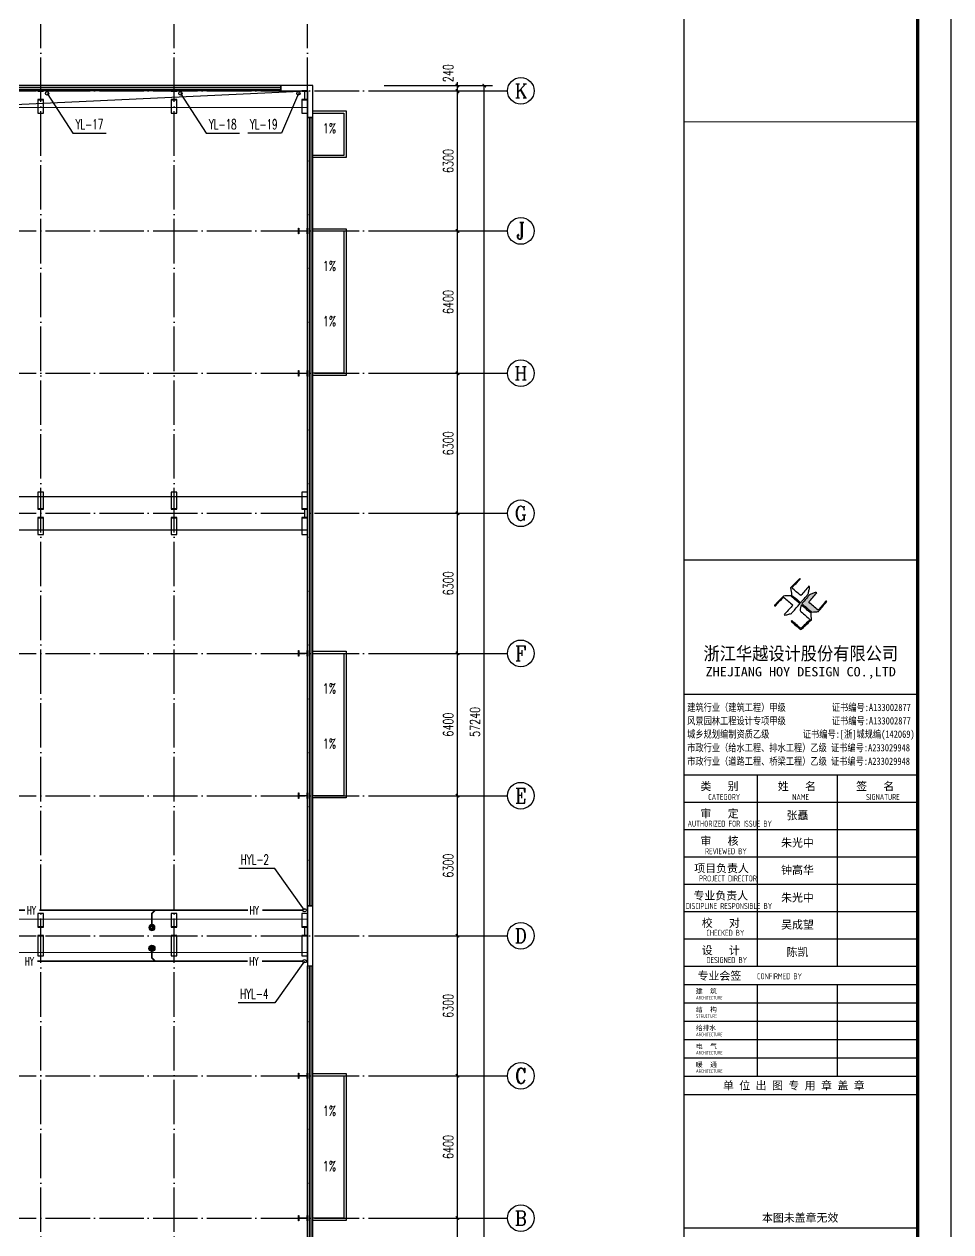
# Model space of a CAD drawing. Extents: x 1635833 to 4277885, y 16914845 to 35313750.
# Drawn here: x 2229177 to 2270874, y 17661837 to 17716153 of the extents above; entities that cross this region are included whole.
import ezdxf
from ezdxf.enums import TextEntityAlignment as Align

# ---------------------------------------------------------------- set-up
doc = ezdxf.new("R2010")
doc.units = 0
doc.header["$LTSCALE"] = 1000
doc.header["$MEASUREMENT"] = 0
doc.linetypes.add('DASH', pattern=[0.35, 0.25, -0.1])
doc.linetypes.add('DOTE', pattern=[2.42, 2, -0.2, 0.02, -0.2])
doc.layers.get('Defpoints').update_dxf_attribs({"color": 250})
for name, color, linetype in [('0 -  屋顶线', 150, 'Continuous'), ('AXIS_TEXT', 7, 'Continuous'), ('AXIS_外部', 171, 'Continuous'), ('COLUMN', 2, 'Continuous'), ('DIM_SYMB', 165, 'Continuous'), ('DIM_雨水', 3, 'Continuous'), ('DOTE', 8, 'DOTE'), ('PIPE-雨水', 4, 'Continuous'), ('PUB_TEXT', 7, 'Continuous'), ('PUB_TITLE', 4, 'Continuous'), ('PUB_WALL', 9, 'Continuous'), ('R-tec-ysd', 1, 'Continuous'), ('TEXT_雨水', 7, 'Continuous'), ('TK', 4, 'Continuous'), ('TWT_TEXT', 7, 'Continuous'), ('VPIPE-雨水', 4, 'Continuous'), ('WALL-PARAPET', 6, 'Continuous'), ('WINDOW', 140, 'Continuous')]:
    doc.layers.add(name, color=color, linetype=linetype)
doc.styles.add('-宋体', font='', dxfattribs={"width": 0.8})
doc.styles.add('_TCH_AXIS', font='COMPLEX', dxfattribs={"bigfont": 'GBCBIG'})
doc.styles.add('_TCH_DIM', font='SIMPLEX', dxfattribs={"bigfont": 'GBCBIG'})
doc.styles.add('_TCH_DIM_T3', font='SIMPLEX', dxfattribs={"width": 0.705882, "bigfont": 'GBCBIG'})
doc.styles.add('_TWT_PIPETEXT', font='COMPLEX', dxfattribs={"width": 0.8, "height": 2.5, "bigfont": 'HZTXT'})
doc.styles.add('_TWT_SERIAL', font='COMPLEX', dxfattribs={"width": 0.8, "height": 3, "bigfont": 'HZTXT'})
doc.styles.add('COMPLEX', font='COMPLEX')
doc.styles.add('HT', font='simhei.ttf', dxfattribs={"width": 0.7})
doc.styles.add('TSSD_REIN', font='tssdeng.shx', dxfattribs={"width": 0.7, "bigfont": 'tssdchn.shx'})
doc.styles.add('图签宋体', font='', dxfattribs={"height": 300})
doc.styles.add('图签黑体', font='simhei.ttf', dxfattribs={"height": 550})
doc.styles.get('-宋体').set_extended_font_data('SimSun')
doc.styles.get('图签宋体').set_extended_font_data('NSimSun')
doc.dimstyles.new('_TCH_ARCH&&150', dxfattribs={"dimtxt": 446.25, "dimasz": 150, "dimexe": 375, "dimexo": 450, "dimgap": 189.375, "dimtad": 1, "dimdec": 0, "dimzin": 0, "dimdsep": 46, "dimtxsty": '_TCH_DIM_T3', "dimblk": 'ARCHTICK', "dimcen": 0.09, "dimclrt": 7, "dimazin": 2, "dimtfac": 1, "dimtdec": 0, "dimtix": 1, "dimtmove": 2, "dimatfit": 3, "dimfxl": 0, "dimtolj": 1, "dimtzin": 0, "dimarcsym": 0})

# ---------------------------------------------------------------- blocks, each defined once
blk = doc.blocks.new('A$C3ACC4A1C')
at = {"layer": 'COLUMN'}
h = blk.add_hatch(color=256, dxfattribs=at)
h.paths.add_polyline_path([(125, 400), (0, 400), (0, 388), (120, 388), (120, 200), (125, 200)])
h.paths.add_polyline_path([(250, 400), (125, 400), (125, 200), (130, 200), (130, 388), (250, 388)])
h.paths.add_polyline_path([(250, 12), (130, 12), (130, 200), (125, 200), (125, 0), (250, 0)])
h.paths.add_polyline_path([(125, 200), (120, 200), (120, 12), (0, 12), (0, 0), (125, 0)])
blk.add_lwpolyline([(0, 0), (0, 12), (120, 12), (120, 388), (0, 388), (0, 400), (250, 400), (250, 388), (130, 388), (130, 12), (250, 12), (250, 0)], close=True, dxfattribs=at)
blk = doc.blocks.new('ysd')
at = {"layer": 'R-tec-ysd', "lineweight": 25}
for p, q in [((351079, 494502), (351174, 494471)), ((351174, 494452), (351079, 494422)), ((351179, 494489), (351081, 494510)), ((351081, 494414), (351179, 494435)), ((351121, 494579), (351188, 494505)), ((351188, 494419), (351121, 494344)), ((351201, 494518), (351127, 494585)), ((351127, 494339), (351201, 494405)), ((351196, 494625), (351217, 494527)), ((351217, 494396), (351196, 494299)), ((351235, 494532), (351204, 494627)), ((351204, 494297), (351235, 494391)), ((351284, 494627), (351254, 494532)), ((351254, 494391), (351284, 494297)), ((351271, 494527), (351292, 494625)), ((351292, 494299), (351271, 494396)), ((351362, 494585), (351288, 494518)), ((351288, 494405), (351362, 494339)), ((351301, 494505), (351367, 494579)), ((351367, 494344), (351301, 494419)), ((351407, 494510), (351310, 494489)), ((351310, 494435), (351407, 494414)), ((351315, 494471), (351409, 494502)), ((351409, 494422), (351315, 494452))]:
    blk.add_line(p, q, dxfattribs=at)
for radius in [170, 54]:
    blk.add_circle((351244, 494462), radius, dxfattribs=at)
for centre, start, end in [((351170, 494462), 291.63817, 68.36747), ((351180, 494499), 261.63817, 38.36747), ((351180, 494425), 321.63817, 98.36747), ((351207, 494526), 231.63817, 8.36747), ((351207, 494398), 351.63817, 128.36747), ((351244, 494536), 201.63817, 338.36747), ((351244, 494388), 21.63817, 158.36747), ((351281, 494526), 171.63817, 308.36747), ((351281, 494398), 51.63817, 188.36747), ((351308, 494499), 141.63817, 278.36747), ((351308, 494425), 81.63817, 218.36747), ((351318, 494462), 111.63817, 248.36747)]:
    blk.add_arc(centre, 10, start, end, dxfattribs=at)
blk = doc.blocks.new('A$C053D6479')
at = {"layer": 'PUB_TITLE'}
h = blk.add_hatch(color=256, dxfattribs=at)
h.dxf.hatch_style = 1
edge = h.paths.add_edge_path()
edge.add_spline(control_points=[(1026, 827), (1105, 920), (1188, 1008), (1266, 1102)], knot_values=[13, 13, 13, 13, 14, 14, 14, 14], degree=3, periodic=0)
edge.add_spline(control_points=[(1266, 1102), (1258, 1111), (1249, 1119), (1239, 1116)], knot_values=[12, 12, 12, 12, 13, 13, 13, 13], degree=3, periodic=0)
edge.add_spline(control_points=[(1239, 1116), (1210, 1107), (1179, 1092), (1144, 1077)], knot_values=[11, 11, 11, 11, 12, 12, 12, 12], degree=3, periodic=0)
edge.add_spline(control_points=[(1144, 1077), (1109, 1063), (1069, 1053), (1047, 1038)], knot_values=[10, 10, 10, 10, 11, 11, 11, 11], degree=3, periodic=0)
edge.add_spline(control_points=[(1047, 1038), (1028, 1026), (1007, 992), (991, 972)], knot_values=[9, 9, 9, 9, 10, 10, 10, 10], degree=3, periodic=0)
edge.add_spline(control_points=[(991, 972), (942, 913), (899, 868), (849, 810)], knot_values=[8, 8, 8, 8, 9, 9, 9, 9], degree=3, periodic=0)
edge.add_spline(control_points=[(849, 810), (842, 801), (822, 776), (822, 775)], knot_values=[7, 7, 7, 7, 8, 8, 8, 8], degree=3, periodic=0)
edge.add_spline(control_points=[(822, 775), (823, 771), (848, 752), (859, 744)], knot_values=[6, 6, 6, 6, 7, 7, 7, 7], degree=3, periodic=0)
edge.add_spline(control_points=[(859, 744), (949, 670), (1035, 592), (1122, 521)], knot_values=[5, 5, 5, 5, 6, 6, 6, 6], degree=3, periodic=0)
edge.add_spline(control_points=[(1122, 521), (1153, 527), (1185, 530), (1217, 533)], knot_values=[4, 4, 4, 4, 5, 5, 5, 5], degree=3, periodic=0)
edge.add_spline(control_points=[(1217, 533), (1246, 535), (1293, 532), (1316, 542)], knot_values=[3, 3, 3, 3, 4, 4, 4, 4], degree=3, periodic=0)
edge.add_spline(control_points=[(1316, 542), (1327, 547), (1338, 565), (1349, 579)], knot_values=[2, 2, 2, 2, 3, 3, 3, 3], degree=3, periodic=0)
edge.add_spline(control_points=[(1349, 579), (1423, 670), (1507, 759), (1572, 848)], knot_values=[1, 1, 1, 1, 2, 2, 2, 2], degree=3, periodic=0)
edge.add_spline(control_points=[(1572, 848), (1564, 852), (1561, 861), (1551, 862)], knot_values=[0, 0, 0, 0, 1, 1, 1, 1], degree=3, periodic=0)
edge.add_spline(control_points=[(1551, 862), (1469, 769), (1393, 671), (1310, 579)], knot_values=[15, 15, 15, 15, 16, 16, 16, 16], degree=3, periodic=0)
edge.add_spline(control_points=[(1310, 579), (1216, 662), (1118, 742), (1026, 827)], knot_values=[14, 14, 14, 14, 15, 15, 15, 15], degree=3, periodic=0)
at = {"layer": 'TK'}
for points, knots in [([(1031, 1298), (1066, 1286), (1054, 1262), (1045, 1224), (1036, 1188), (1031, 1158), (1024, 1121), (1020, 1104), (1017, 1085), (1012, 1071), (1004, 1052), (976, 1026), (956, 1003), (906, 946), (866, 899), (814, 839), (806, 829), (789, 806), (787, 806), (777, 804), (728, 856), (719, 864), (651, 922), (580, 978), (514, 1036), (509, 1106), (488, 1176), (479, 1247), (570, 1343), (663, 1436), (758, 1526), (764, 1523), (768, 1518), (774, 1515), (693, 1422), (599, 1343), (520, 1249), (607, 1171), (698, 1096), (789, 1021), (874, 1109), (950, 1206), (1031, 1298)], [0, 0, 0, 0, 1, 1, 1, 2, 2, 2, 3, 3, 3, 4, 4, 4, 5, 5, 5, 6, 6, 6, 7, 7, 7, 8, 8, 8, 9, 9, 9, 10, 10, 10, 11, 11, 11, 12, 12, 12, 13, 13, 13, 14, 14, 14, 14]), ([(1551, 862), (1561, 861), (1564, 852), (1572, 848), (1507, 759), (1423, 670), (1349, 579), (1338, 565), (1327, 547), (1316, 542), (1293, 532), (1246, 535), (1217, 533), (1185, 530), (1153, 527), (1122, 521), (1035, 592), (949, 670), (859, 744), (848, 752), (823, 771), (822, 775), (822, 776), (842, 801), (849, 810), (899, 868), (942, 913), (991, 972), (1007, 992), (1028, 1026), (1047, 1038), (1069, 1053), (1109, 1063), (1144, 1077), (1179, 1092), (1210, 1107), (1239, 1116), (1249, 1119), (1258, 1111), (1266, 1102), (1188, 1008), (1105, 920), (1026, 827), (1118, 742), (1216, 662), (1310, 579), (1393, 671), (1469, 769), (1551, 862)], [0, 0, 0, 0, 1, 1, 1, 2, 2, 2, 3, 3, 3, 4, 4, 4, 5, 5, 5, 6, 6, 6, 7, 7, 7, 8, 8, 8, 9, 9, 9, 10, 10, 10, 11, 11, 11, 12, 12, 12, 13, 13, 13, 14, 14, 14, 15, 15, 15, 16, 16, 16, 16]), ([(555, 949), (624, 891), (699, 833), (760, 773), (689, 691), (614, 604), (539, 517), (529, 505), (516, 487), (506, 482), (492, 475), (469, 472), (452, 467), (416, 456), (383, 448), (342, 438), (323, 433), (297, 422), (293, 440), (291, 452), (313, 470), (322, 480), (400, 566), (477, 652), (553, 736), (460, 815), (366, 894), (270, 970), (183, 883), (101, 791), (16, 703), (-18, 714), (9, 735), (28, 755), (103, 838), (192, 930), (266, 1005), (319, 1009), (387, 1005), (442, 1007), (456, 1008), (472, 1011), (485, 1007), (507, 1000), (534, 967), (555, 949)], [0, 0, 0, 0, 1, 1, 1, 2, 2, 2, 3, 3, 3, 4, 4, 4, 5, 5, 5, 6, 6, 6, 7, 7, 7, 8, 8, 8, 9, 9, 9, 10, 10, 10, 11, 11, 11, 12, 12, 12, 13, 13, 13, 14, 14, 14, 15, 15, 15, 15]), ([(1097, 490), (1100, 425), (1106, 361), (1107, 294), (1018, 207), (925, 121), (830, 33), (818, 21), (800, 0), (787, 0), (768, -1), (725, 49), (712, 60), (662, 103), (616, 143), (568, 186), (545, 207), (518, 224), (499, 250), (501, 259), (511, 261), (516, 267), (609, 192), (696, 111), (785, 33), (883, 118), (977, 208), (1070, 298), (992, 373), (892, 456), (803, 534), (791, 544), (768, 561), (766, 569), (761, 588), (776, 634), (780, 655), (785, 690), (788, 721), (795, 746), (897, 661), (998, 576), (1097, 490)], [0, 0, 0, 0, 1, 1, 1, 2, 2, 2, 3, 3, 3, 4, 4, 4, 5, 5, 5, 6, 6, 6, 7, 7, 7, 8, 8, 8, 9, 9, 9, 10, 10, 10, 11, 11, 11, 12, 12, 12, 13, 13, 13, 14, 14, 14, 14])]:
    blk.add_open_spline(points, degree=3, knots=knots, dxfattribs=at)
blk = doc.blocks.new('GeYuanFrame_33122174', base_point=(20.09, 4.53))
at = {"layer": 'PUB_TITLE'}
for points in [[(1013.09, 235.33), (1013.09, 292.73)], [(1037.09, 235.33), (1037.09, 292.73)], [(1013.09, 202.33), (1013.09, 229.83)], [(1037.09, 202.33), (1037.09, 229.83)]]:
    blk.add_lwpolyline(points, dxfattribs=at)
at = {"layer": 'TK'}
for p, q in [((991.09, 316.93), (1061.09, 316.93)), ((991.09, 284.53), (1061.09, 284.53)), ((991.09, 276.33), (1061.09, 276.33)), ((991.09, 268.13), (1061.09, 268.13)), ((991.09, 259.93), (1061.09, 259.93)), ((991.09, 251.73), (1061.09, 251.73)), ((991.09, 243.53), (1061.09, 243.53)), ((991.09, 235.33), (1061.09, 235.33)), ((991.09, 235.33), (1061.09, 235.33))]:
    blk.add_line(p, q, dxfattribs=at)
blk.add_lwpolyline([(20.09, 4.53), (20.09, 598.53), (1071.09, 598.53), (1071.09, 4.53)], close=True, dxfattribs=at)
at = {"layer": 'TK', "const_width": 1}
blk.add_lwpolyline([(45.09, 588.53), (1061.09, 588.53), (1061.09, 14.53), (45.09, 14.53)], close=True, dxfattribs=at)
at = {"layer": 'TK'}
for points, const_width in [([(991.09, 588.53), (991.09, 14.53)], 0.4), ([(991.09, 488.5), (1061.09, 488.5)], 0.35), ([(991.09, 357.14), (1061.09, 357.14)], 0.35), ([(991.09, 292.73), (1061.09, 292.73)], 0.35), ([(991.09, 292.73), (1061.09, 292.73)], 0.35), ([(991.09, 235.33), (1061.09, 235.33)], 0.35), ([(991.09, 202.33), (1061.09, 202.33)], 0.35), ([(991.09, 156.83), (1061.09, 156.83)], 0.35)]:
    blk.add_lwpolyline(points, dxfattribs=dict(at, const_width=const_width))
for points in [[(991.09, 292.73), (1061.09, 292.73)], [(991.09, 235.33), (1061.09, 235.33)], [(991.09, 229.83), (1061.09, 229.83)], [(991.09, 224.33), (1061.09, 224.33)], [(991.09, 218.83), (1061.09, 218.83)], [(991.09, 213.33), (1061.09, 213.33)], [(991.09, 207.83), (1061.09, 207.83)], [(991.09, 202.33), (1061.09, 202.33)], [(991.09, 196.83), (1061.09, 196.83)]]:
    blk.add_lwpolyline(points, dxfattribs=at)
at = {"layer": 'PUB_TITLE', "xscale": 0.01000000000021828, "yscale": 0.01000000000021828, "zscale": 0.01}
blk.add_blockref('A$C053D6479', (1018.19, 336.27), dxfattribs=at)
at = {"layer": 'TK'}
for s, height, style, width, p in [('浙江华越设计股份有限公司', 3.96, 'HT', 0.9, (1026.07, 329.16)), ('ZHEJIANG HOY DESIGN CO.,LTD', 2.8, '图签黑体', 1.11, (1026.06, 323.29))]:
    blk.add_text(s, height=height, dxfattribs=dict(at, style=style, width=width)).set_placement(p, align=Align.MIDDLE)
for s, height, style, width, p in [('建筑行业（建筑工程）甲级           证书编号:A133002877', 2.2, '-宋体', 0.8, (992, 311.83)), ('风景园林工程设计专项甲级           证书编号:A133002877', 2.2, '-宋体', 0.8, (992, 307.81)), ('城乡规划编制资质乙级        证书编号:[浙]城规编(142069)', 2.2, '-宋体', 0.8, (992, 303.82)), ('市政行业（给水工程、排水工程）乙级 证书编号:A233029948', 2.2, '-宋体', 0.8, (992, 299.74)), ('市政行业（道路工程、桥梁工程）乙级 证书编号:A233029948', 2.2, '-宋体', 0.8, (992, 295.69)), ('CATEGORY', 1.8, 'TSSD_REIN', 0.7, (998.32, 285.17)), ('NAME', 1.8, 'TSSD_REIN', 0.7, (1023.51, 285.17)), ('SIGNATURE', 1.8, 'TSSD_REIN', 0.7, (1045.66, 285.17)), ('AUTHORIZED FOR ISSUE BY', 1.8, 'TSSD_REIN', 0.7, (992.12, 277.17)), ('REVIEWED BY', 1.8, 'TSSD_REIN', 0.7, (997.36, 268.91)), ('PROJECT DIRECTOR', 1.8, 'TSSD_REIN', 0.7, (995.55, 260.74)), ('DISCIPLINE RESPONSIBLE BY', 1.8, 'TSSD_REIN', 0.7, (991.57, 252.48)), ('CHECKED BY', 1.8, 'TSSD_REIN', 0.7, (997.75, 244.44)), ('DESIGNED BY', 1.8, 'TSSD_REIN', 0.7, (997.76, 236.27)), ('CONFIRMED BY', 1.8, 'TSSD_REIN', 0.7, (1012.94, 231.42)), ('ARCHITECTURE', 1.08, 'TSSD_REIN', 0.7, (994.65, 225.34)), ('STRUCTURE', 1.08, 'TSSD_REIN', 0.7, (994.65, 219.84)), ('ARCHITECTURE', 1.08, 'TSSD_REIN', 0.7, (994.65, 214.34)), ('ARCHITECTURE', 1.08, 'TSSD_REIN', 0.7, (994.65, 208.84)), ('ARCHITECTURE', 1.08, 'TSSD_REIN', 0.7, (994.65, 203.34))]:
    blk.add_text(s, height=height, dxfattribs=dict(at, style=style, width=width)).set_placement(p)
at = {"layer": 'TK', "style": '图签宋体'}
for s, height, p in [('类   别', 2.4, (995.97, 288.09)), ('姓   名', 2.4, (1019.2, 288.09)), ('签   名', 2.4, (1042.68, 288.09)), ('审   定', 2.4, (995.97, 279.89)), ('审   核', 2.4, (995.97, 271.69)), ('项目负责人', 2.4, (994.13, 263.49)), ('专业负责人', 2.4, (993.89, 255.29)), ('校   对', 2.4, (996.38, 247.09)), ('设   计', 2.4, (996.36, 238.89)), ('专业会签', 2.4, (995.12, 231.24)), ('建  筑', 1.44, (994.61, 227.11)), ('结  构', 1.44, (994.61, 221.61)), ('给排水', 1.44, (994.61, 216.11)), ('电  气', 1.44, (994.61, 210.61)), ('暖  通', 1.44, (994.61, 205.11)), ('单 位 出 图 专 用 章 盖 章', 2.4, (1002.72, 198.35)), ('本图未盖章无效', 2.4, (1014.43, 158.7))]:
    blk.add_text(s, height=height, dxfattribs=at).set_placement(p)
at = {"layer": 'TK', "char_height": 2.4, "width": 24, "attachment_point": 5, "style": '图签宋体'}
for s, insert in [('张矗', (1025.09, 280.4)), ('朱光中', (1025.09, 272.23)), ('钟高华', (1025.09, 264.03)), ('朱光中', (1025.09, 255.76)), ('吴成望', (1025.09, 247.63)), ('陈凯', (1025.09, 239.43))]:
    blk.add_mtext(s, dxfattribs=dict(at, insert=insert))
blk = doc.blocks.new('_ArchTick')
at = {"color": 0, "linetype": 'ByBlock', "const_width": 0.4}
blk.add_lwpolyline([(-0.5, -0.5), (0.5, 0.5)], dxfattribs=at)
blk = doc.blocks.new('*D155')
at = {"layer": 'AXIS_外部', "color": 0, "lineweight": -2}
for p, q in [((2245374, 17662453), (2249049, 17662453)), ((2248674, 17656153), (2248674, 17662453)), ((2245374, 17656153), (2249049, 17656153))]:
    blk.add_line(p, q, dxfattribs=at)
at = {"layer": 'Defpoints', "color": 0}
for p in [(2244924, 17662453), (2248674, 17662453), (2244924, 17656153)]:
    blk.add_point(p, dxfattribs=at)
at = {"layer": 'AXIS_外部', "color": 0, "lineweight": -2, "xscale": 150, "yscale": 150, "zscale": 150}
for p, rotation in [((2248674, 17662453), 90), ((2248674, 17656153), 270)]:
    blk.add_blockref('_ArchTick', p, dxfattribs=dict(at, rotation=rotation))
at = {"layer": 'AXIS_外部', "color": 7, "insert": (2248261, 17659303), "char_height": 446.2, "attachment_point": 5, "rotation": 90, "style": '_TCH_DIM_T3'}
blk.add_mtext('\\A1;6300', dxfattribs=at)
blk = doc.blocks.new('*D156')
at = {"layer": 'AXIS_外部', "color": 0, "lineweight": -2}
for p, q in [((2245374, 17668853), (2249049, 17668853)), ((2248674, 17662453), (2248674, 17668853)), ((2245374, 17662453), (2249049, 17662453))]:
    blk.add_line(p, q, dxfattribs=at)
at = {"layer": 'Defpoints', "color": 0}
for p in [(2244924, 17668853), (2248674, 17668853), (2244924, 17662453)]:
    blk.add_point(p, dxfattribs=at)
at = {"layer": 'AXIS_外部', "color": 0, "lineweight": -2, "xscale": 150, "yscale": 150, "zscale": 150}
for p, rotation in [((2248674, 17668853), 90), ((2248674, 17662453), 270)]:
    blk.add_blockref('_ArchTick', p, dxfattribs=dict(at, rotation=rotation))
at = {"layer": 'AXIS_外部', "color": 7, "insert": (2248261, 17665653), "char_height": 446.2, "attachment_point": 5, "rotation": 90, "style": '_TCH_DIM_T3'}
blk.add_mtext('\\A1;6400', dxfattribs=at)
blk = doc.blocks.new('*D157')
at = {"layer": 'AXIS_外部', "color": 0, "lineweight": -2}
for p, q in [((2245374, 17675153), (2249049, 17675153)), ((2248674, 17668853), (2248674, 17675153)), ((2245374, 17668853), (2249049, 17668853))]:
    blk.add_line(p, q, dxfattribs=at)
at = {"layer": 'Defpoints', "color": 0}
for p in [(2244924, 17675153), (2248674, 17675153), (2244924, 17668853)]:
    blk.add_point(p, dxfattribs=at)
at = {"layer": 'AXIS_外部', "color": 0, "lineweight": -2, "xscale": 150, "yscale": 150, "zscale": 150}
for p, rotation in [((2248674, 17675153), 90), ((2248674, 17668853), 270)]:
    blk.add_blockref('_ArchTick', p, dxfattribs=dict(at, rotation=rotation))
at = {"layer": 'AXIS_外部', "color": 7, "insert": (2248261, 17672003), "char_height": 446.2, "attachment_point": 5, "rotation": 90, "style": '_TCH_DIM_T3'}
blk.add_mtext('\\A1;6300', dxfattribs=at)
blk = doc.blocks.new('*D158')
at = {"layer": 'AXIS_外部', "color": 0, "lineweight": -2}
for p, q in [((2245374, 17681453), (2249049, 17681453)), ((2248674, 17675153), (2248674, 17681453)), ((2245374, 17675153), (2249049, 17675153))]:
    blk.add_line(p, q, dxfattribs=at)
at = {"layer": 'Defpoints', "color": 0}
for p in [(2244924, 17681453), (2248674, 17681453), (2244924, 17675153)]:
    blk.add_point(p, dxfattribs=at)
at = {"layer": 'AXIS_外部', "color": 0, "lineweight": -2, "xscale": 150, "yscale": 150, "zscale": 150}
for p, rotation in [((2248674, 17681453), 90), ((2248674, 17675153), 270)]:
    blk.add_blockref('_ArchTick', p, dxfattribs=dict(at, rotation=rotation))
at = {"layer": 'AXIS_外部', "color": 7, "insert": (2248261, 17678303), "char_height": 446.2, "attachment_point": 5, "rotation": 90, "style": '_TCH_DIM_T3'}
blk.add_mtext('\\A1;6300', dxfattribs=at)
blk = doc.blocks.new('*D159')
at = {"layer": 'AXIS_外部', "color": 0, "lineweight": -2}
for p, q in [((2245374, 17687853), (2249049, 17687853)), ((2248674, 17681453), (2248674, 17687853)), ((2245374, 17681453), (2249049, 17681453))]:
    blk.add_line(p, q, dxfattribs=at)
at = {"layer": 'Defpoints', "color": 0}
for p in [(2244924, 17687853), (2248674, 17687853), (2244924, 17681453)]:
    blk.add_point(p, dxfattribs=at)
at = {"layer": 'AXIS_外部', "color": 0, "lineweight": -2, "xscale": 150, "yscale": 150, "zscale": 150}
for p, rotation in [((2248674, 17687853), 90), ((2248674, 17681453), 270)]:
    blk.add_blockref('_ArchTick', p, dxfattribs=dict(at, rotation=rotation))
at = {"layer": 'AXIS_外部', "color": 7, "insert": (2248261, 17684653), "char_height": 446.2, "attachment_point": 5, "rotation": 90, "style": '_TCH_DIM_T3'}
blk.add_mtext('\\A1;6400', dxfattribs=at)
blk = doc.blocks.new('*D160')
at = {"layer": 'AXIS_外部', "color": 0, "lineweight": -2}
for p, q in [((2245374, 17694153), (2249049, 17694153)), ((2248674, 17687853), (2248674, 17694153)), ((2245374, 17687853), (2249049, 17687853))]:
    blk.add_line(p, q, dxfattribs=at)
at = {"layer": 'Defpoints', "color": 0}
for p in [(2244924, 17694153), (2248674, 17694153), (2244924, 17687853)]:
    blk.add_point(p, dxfattribs=at)
at = {"layer": 'AXIS_外部', "color": 0, "lineweight": -2, "xscale": 150, "yscale": 150, "zscale": 150}
for p, rotation in [((2248674, 17694153), 90), ((2248674, 17687853), 270)]:
    blk.add_blockref('_ArchTick', p, dxfattribs=dict(at, rotation=rotation))
at = {"layer": 'AXIS_外部', "color": 7, "insert": (2248261, 17691003), "char_height": 446.2, "attachment_point": 5, "rotation": 90, "style": '_TCH_DIM_T3'}
blk.add_mtext('\\A1;6300', dxfattribs=at)
blk = doc.blocks.new('*D161')
at = {"layer": 'AXIS_外部', "color": 0, "lineweight": -2}
for p, q in [((2245374, 17700453), (2249049, 17700453)), ((2248674, 17694153), (2248674, 17700453)), ((2245374, 17694153), (2249049, 17694153))]:
    blk.add_line(p, q, dxfattribs=at)
at = {"layer": 'Defpoints', "color": 0}
for p in [(2244924, 17700453), (2248674, 17700453), (2244924, 17694153)]:
    blk.add_point(p, dxfattribs=at)
at = {"layer": 'AXIS_外部', "color": 0, "lineweight": -2, "xscale": 150, "yscale": 150, "zscale": 150}
for p, rotation in [((2248674, 17700453), 90), ((2248674, 17694153), 270)]:
    blk.add_blockref('_ArchTick', p, dxfattribs=dict(at, rotation=rotation))
at = {"layer": 'AXIS_外部', "color": 7, "insert": (2248261, 17697303), "char_height": 446.2, "attachment_point": 5, "rotation": 90, "style": '_TCH_DIM_T3'}
blk.add_mtext('\\A1;6300', dxfattribs=at)
blk = doc.blocks.new('*D162')
at = {"layer": 'AXIS_外部', "color": 0, "lineweight": -2}
for p, q in [((2245374, 17706853), (2249049, 17706853)), ((2248674, 17700453), (2248674, 17706853)), ((2245374, 17700453), (2249049, 17700453))]:
    blk.add_line(p, q, dxfattribs=at)
at = {"layer": 'Defpoints', "color": 0}
for p in [(2244924, 17706853), (2248674, 17706853), (2244924, 17700453)]:
    blk.add_point(p, dxfattribs=at)
at = {"layer": 'AXIS_外部', "color": 0, "lineweight": -2, "xscale": 150, "yscale": 150, "zscale": 150}
for p, rotation in [((2248674, 17706853), 90), ((2248674, 17700453), 270)]:
    blk.add_blockref('_ArchTick', p, dxfattribs=dict(at, rotation=rotation))
at = {"layer": 'AXIS_外部', "color": 7, "insert": (2248261, 17703653), "char_height": 446.2, "attachment_point": 5, "rotation": 90, "style": '_TCH_DIM_T3'}
blk.add_mtext('\\A1;6400', dxfattribs=at)
blk = doc.blocks.new('*D163')
at = {"layer": 'AXIS_外部', "color": 0, "lineweight": -2}
for p, q in [((2245374, 17713153), (2249049, 17713153)), ((2248674, 17706853), (2248674, 17713153)), ((2245374, 17706853), (2249049, 17706853))]:
    blk.add_line(p, q, dxfattribs=at)
at = {"layer": 'Defpoints', "color": 0}
for p in [(2244924, 17713153), (2248674, 17713153), (2244924, 17706853)]:
    blk.add_point(p, dxfattribs=at)
at = {"layer": 'AXIS_外部', "color": 0, "lineweight": -2, "xscale": 150, "yscale": 150, "zscale": 150}
for p, rotation in [((2248674, 17713153), 90), ((2248674, 17706853), 270)]:
    blk.add_blockref('_ArchTick', p, dxfattribs=dict(at, rotation=rotation))
at = {"layer": 'AXIS_外部', "color": 7, "insert": (2248261, 17710003), "char_height": 446.2, "attachment_point": 5, "rotation": 90, "style": '_TCH_DIM_T3'}
blk.add_mtext('\\A1;6300', dxfattribs=at)
blk = doc.blocks.new('*D164')
at = {"layer": 'AXIS_外部', "color": 0, "lineweight": -2}
for p, q in [((2245374, 17713393), (2249049, 17713393)), ((2248674, 17713393), (2248674, 17713543)), ((2248674, 17713153), (2248674, 17713393)), ((2245374, 17713153), (2249049, 17713153)), ((2248674, 17713153), (2248674, 17713003))]:
    blk.add_line(p, q, dxfattribs=at)
at = {"layer": 'Defpoints', "color": 0}
for p in [(2244924, 17713393), (2248674, 17713393), (2244924, 17713153)]:
    blk.add_point(p, dxfattribs=at)
at = {"layer": 'AXIS_外部', "color": 0, "lineweight": -2, "xscale": 150, "yscale": 150, "zscale": 150}
for p, rotation in [((2248674, 17713393), 270), ((2248674, 17713153), 90)]:
    blk.add_blockref('_ArchTick', p, dxfattribs=dict(at, rotation=rotation))
at = {"layer": 'AXIS_外部', "color": 7, "insert": (2248261, 17713948), "char_height": 446.2, "attachment_point": 5, "rotation": 90, "style": '_TCH_DIM_T3'}
blk.add_mtext('\\A1;240', dxfattribs=at)
blk = doc.blocks.new('*D165')
at = {"layer": 'AXIS_外部', "color": 0, "lineweight": -2}
for p, q in [((2245374, 17713393), (2250249, 17713393)), ((2249874, 17656153), (2249874, 17713393)), ((2245374, 17656153), (2250249, 17656153))]:
    blk.add_line(p, q, dxfattribs=at)
at = {"layer": 'Defpoints', "color": 0}
for p in [(2244924, 17713393), (2249874, 17713393), (2244924, 17656153)]:
    blk.add_point(p, dxfattribs=at)
at = {"layer": 'AXIS_外部', "color": 0, "lineweight": -2, "xscale": 150, "yscale": 150, "zscale": 150}
for p, rotation in [((2249874, 17713393), 90), ((2249874, 17656153), 270)]:
    blk.add_blockref('_ArchTick', p, dxfattribs=dict(at, rotation=rotation))
at = {"layer": 'AXIS_外部', "color": 7, "insert": (2249461, 17684773), "char_height": 446.2, "attachment_point": 5, "rotation": 90, "style": '_TCH_DIM_T3'}
blk.add_mtext('\\A1;57240', dxfattribs=at)
blk = doc.blocks.new('$WINLIB2D$00000001')
for p, q in [((-0.5, 0.5), (0.5, 0.5)), ((-0.5, 0.5), (-0.5, -0.5)), ((0.5, -0.5), (0.5, 0.5)), ((0.5, 0.16667), (-0.5, 0.16667)), ((0.5, -0.16667), (-0.5, -0.16667)), ((-0.5, -0.5), (0.5, -0.5))]:
    blk.add_line(p, q)
blk = doc.blocks.new('_AXISO')
blk.add_circle((0, 0), 0.5)
at = {"layer": 'AXIS_TEXT', "style": 'COMPLEX', "width": 1.041667}
blk.add_attdef('A', text='', height=0.56, dxfattribs=at).set_placement((-0.25, -0.28), (0.25, -0.28), align=Align.FIT)

msp = doc.modelspace()

# ---------------------------------------------------------------- hatches: boundary and pattern name
at = {"layer": 'PIPE-雨水', "linetype": 'Continuous'}
for points in [[(2234923.512, 17676149.453), (2234896.996, 17676175.969), (2234886.012, 17676164.986)], [(2234923.512, 17676149.453), (2234886.012, 17676149.453), (2234886.012, 17676164.986)], [(2234923.512, 17674157.315), (2234886.012, 17674157.315), (2234886.012, 17674141.782)], [(2234923.512, 17674157.315), (2234896.996, 17674130.799), (2234886.012, 17674141.782)]]:
    msp.add_hatch(color=256, dxfattribs=at).paths.add_polyline_path(points)

# ---------------------------------------------------------------- linework, layer by layer
at = {"layer": '0 -  屋顶线'}
for points in [[(2243663.512, 17712253.384), (2243663.512, 17710153.384), (2242163.512, 17710153.384), (2242163.512, 17712253.384)], [(2243563.512, 17712153.384), (2243563.512, 17710253.384), (2242163.512, 17710253.384), (2242163.512, 17712153.384)], [(2243663.512, 17706953.384), (2243663.512, 17700353.384), (2242163.512, 17700353.384), (2242163.512, 17706953.384)], [(2243563.512, 17706853.384), (2243563.512, 17700453.384), (2242163.512, 17700453.384), (2242163.512, 17706853.384)], [(2243663.512, 17687953.384), (2243663.512, 17681353.384), (2242163.512, 17681353.384), (2242163.512, 17687953.384)], [(2243563.512, 17687853.384), (2243563.512, 17681453.384), (2242163.512, 17681453.384), (2242163.512, 17687853.384)], [(2243663.512, 17668953.384), (2243663.512, 17662353.384), (2242163.512, 17662353.384), (2242163.512, 17668953.384)], [(2243563.512, 17668853.384), (2243563.512, 17662453.384), (2242163.512, 17662453.384), (2242163.512, 17668853.384)]]:
    msp.add_lwpolyline(points, close=True, dxfattribs=at)
at = {"layer": 'AXIS_外部'}
for p, q in [((2244923.512, 17713153.384), (2250923.512, 17713153.384)), ((2244923.512, 17706853.384), (2250923.512, 17706853.384)), ((2244923.512, 17700453.384), (2250923.512, 17700453.384)), ((2244923.512, 17694153.384), (2250923.512, 17694153.384)), ((2244923.512, 17687853.384), (2250923.512, 17687853.384)), ((2244923.512, 17681453.384), (2250923.512, 17681453.384)), ((2244923.512, 17675153.384), (2250923.512, 17675153.384)), ((2244923.512, 17668853.384), (2250923.512, 17668853.384)), ((2244923.512, 17662453.384), (2250923.512, 17662453.384))]:
    msp.add_line(p, q, dxfattribs=at)
at = {"layer": 'DIM_SYMB'}
for points in [[(2242380.704, 17711088.76, 0, 0, 0), (2242908.88, 17711088.76, 120, 0, 0), (2243358.88, 17711088.76, 0, 0, 0)], [(2242380.704, 17704896.127, 0, 0, 0), (2242908.88, 17704896.127, 120, 0, 0), (2243358.88, 17704896.127, 0, 0, 0)], [(2242380.704, 17702411.963, 0, 0, 0), (2242908.88, 17702411.963, 120, 0, 0), (2243358.88, 17702411.963, 0, 0, 0)], [(2242380.704, 17685896.127, 0, 0, 0), (2242908.88, 17685896.127, 120, 0, 0), (2243358.88, 17685896.127, 0, 0, 0)], [(2242380.704, 17683411.963, 0, 0, 0), (2242908.88, 17683411.963, 120, 0, 0), (2243358.88, 17683411.963, 0, 0, 0)], [(2242380.704, 17666896.127, 0, 0, 0), (2242908.88, 17666896.127, 120, 0, 0), (2243358.88, 17666896.127, 0, 0, 0)], [(2242380.704, 17664411.963, 0, 0, 0), (2242908.88, 17664411.963, 120, 0, 0), (2243358.88, 17664411.963, 0, 0, 0)]]:
    msp.add_lwpolyline(points, format="xyseb", dxfattribs=at)
at = {"layer": 'DIM_雨水'}
for p, q in [((2230207.767, 17713041.347), (2231360.754, 17711244.635)), ((2236207.767, 17713041.347), (2237360.754, 17711244.635)), ((2241514.258, 17713041.347), (2240752.68, 17711244.635)), ((2231360.754, 17711244.635), (2232870.305, 17711244.635)), ((2237360.754, 17711244.635), (2238870.305, 17711244.635)), ((2240752.68, 17711244.635), (2239243.129, 17711244.635)), ((2240456.647, 17678173.604), (2238829.872, 17678173.604)), ((2241790.839, 17676299.453), (2240456.647, 17678173.604)), ((2241790.839, 17674007.315), (2240456.647, 17672133.164)), ((2240456.647, 17672133.164), (2238803.572, 17672133.164))]:
    msp.add_line(p, q, dxfattribs=at)
at = {"layer": 'DOTE'}
for p, q in [((2229923.512, 17652153.384), (2229923.512, 17716153.384)), ((2235923.512, 17652153.384), (2235923.512, 17716153.384)), ((2241923.512, 17652153.384), (2241923.512, 17716153.384)), ((2130923.512, 17713153.384), (2244923.512, 17713153.384)), ((2130923.512, 17706853.384), (2244923.512, 17706853.384)), ((2130923.512, 17700453.384), (2244923.512, 17700453.384)), ((2130923.512, 17694153.384), (2244923.512, 17694153.384)), ((2130923.512, 17687853.384), (2244923.512, 17687853.384)), ((2130923.512, 17681453.384), (2244923.512, 17681453.384)), ((2130923.512, 17675153.384), (2244923.512, 17675153.384)), ((2130923.512, 17668853.384), (2244923.512, 17668853.384)), ((2130923.512, 17662453.384), (2244923.512, 17662453.384))]:
    msp.add_line(p, q, dxfattribs=at)
at = {"layer": 'PIPE-雨水', "linetype": 'Continuous', "ltscale": 1.5, "const_width": 75}
for points in [[(2229220.737, 17676299.453), (2223073.512, 17676299.453)], [(2235073.512, 17676299.453), (2229862.166, 17676299.453)], [(2234923.512, 17676149.453), (2235073.512, 17676299.453)], [(2239247.821, 17676299.453), (2235073.512, 17676299.453)], [(2241715.839, 17676299.453), (2239889.25, 17676299.453)], [(2234923.512, 17676149.453), (2234923.512, 17675662.49)], [(2234923.512, 17674157.315), (2234923.512, 17674449.894)], [(2234923.512, 17674157.315), (2235073.512, 17674007.315)], [(2235073.512, 17674007.315), (2229771.044, 17674007.315)], [(2239230.741, 17674007.315), (2235073.512, 17674007.315)], [(2241715.839, 17674007.315), (2239872.169, 17674007.315)]]:
    msp.add_lwpolyline(points, dxfattribs=at)
at = {"layer": 'PUB_WALL', "color": 2}
for points in [[(2229798.512, 17712153.384), (2230048.512, 17712153.384), (2230048.512, 17712753.384), (2229798.512, 17712753.384)], [(2235798.512, 17712153.384), (2236048.512, 17712153.384), (2236048.512, 17712753.384), (2235798.512, 17712753.384)], [(2241673.512, 17712153.384), (2241923.512, 17712153.384), (2241923.512, 17712753.384), (2241673.512, 17712753.384)], [(2229798.512, 17694353.384), (2230048.512, 17694353.384), (2230048.512, 17695103.384), (2229798.512, 17695103.384)], [(2235798.512, 17694353.384), (2236048.512, 17694353.384), (2236048.512, 17695103.384), (2235798.512, 17695103.384)], [(2241673.512, 17694353.384), (2241923.512, 17694353.384), (2241923.512, 17695103.384), (2241673.512, 17695103.384)], [(2229798.512, 17693203.384), (2230048.512, 17693203.384), (2230048.512, 17693953.384), (2229798.512, 17693953.384)], [(2235798.512, 17693203.384), (2236048.512, 17693203.384), (2236048.512, 17693953.384), (2235798.512, 17693953.384)], [(2241673.512, 17693203.384), (2241923.512, 17693203.384), (2241923.512, 17693953.384), (2241673.512, 17693953.384)], [(2229798.512, 17675553.384), (2230048.512, 17675553.384), (2230048.512, 17676153.384), (2229798.512, 17676153.384)], [(2235798.512, 17675553.384), (2236048.512, 17675553.384), (2236048.512, 17676153.384), (2235798.512, 17676153.384)], [(2241673.512, 17675553.384), (2241923.512, 17675553.384), (2241923.512, 17676153.384), (2241673.512, 17676153.384)], [(2229798.512, 17674253.384), (2230048.512, 17674253.384), (2230048.512, 17675153.384), (2229798.512, 17675153.384)], [(2235798.512, 17674253.384), (2236048.512, 17674253.384), (2236048.512, 17675153.384), (2235798.512, 17675153.384)], [(2241673.512, 17674253.384), (2241923.512, 17674253.384), (2241923.512, 17675153.384), (2241673.512, 17675153.384)]]:
    msp.add_lwpolyline(points, close=True, dxfattribs=at)
at = {"layer": 'VPIPE-雨水', "linetype": 'Continuous'}
for centre in [(2230207.767, 17713041.347), (2236207.767, 17713041.347), (2241514.258, 17713041.347), (2241790.839, 17676299.453), (2241790.839, 17674007.315)]:
    msp.add_circle(centre, 75, dxfattribs=at)
at = {"layer": 'WALL-PARAPET'}
for p, q in [((2242163.512, 17713393.384), (2240723.512, 17713393.384)), ((2240723.512, 17713393.384), (2240723.512, 17713153.384)), ((2242163.512, 17711953.384), (2242163.512, 17713393.384)), ((2240723.512, 17713153.384), (2241923.512, 17713153.384)), ((2241923.512, 17713153.384), (2241923.512, 17711953.384)), ((2241923.512, 17711953.384), (2242163.512, 17711953.384)), ((2242163.512, 17676503.384), (2241923.512, 17676503.384)), ((2241923.512, 17676503.384), (2241923.512, 17673803.384)), ((2242163.512, 17673803.384), (2242163.512, 17676503.384)), ((2241923.512, 17673803.384), (2242163.512, 17673803.384))]:
    msp.add_line(p, q, dxfattribs=at)
at = {"layer": 'WINDOW', "color": 8}
msp.add_lwpolyline([(2133923.512, 17656393.384), (2140728.236, 17708431.381), (2241923.512, 17713147.384)], dxfattribs=at)
at = {"layer": 'WINDOW', "color": 8, "linetype": 'DASH', "ltscale": 4, "const_width": 50}
for points in [[(2133923.512, 17712403.384), (2241923.512, 17712403.384)], [(2133923.512, 17694903.384), (2241923.512, 17694903.384)], [(2133923.512, 17693403.384), (2241923.512, 17693403.384)], [(2133923.512, 17675903.384), (2241923.512, 17675903.384)], [(2133923.512, 17674403.384), (2241923.512, 17674403.384)]]:
    msp.add_lwpolyline(points, dxfattribs=at)

# ---------------------------------------------------------------- block references
at = {"xscale": 150, "yscale": 150, "zscale": 150}
msp.add_blockref('GeYuanFrame_33122174', (2113223.512, 17639164.017), dxfattribs=at)
at = {"layer": 'AXIS_外部'}
ref = msp.add_blockref('_AXISO', (2251523.512, 17713153.384), dxfattribs=dict(at, xscale=1200, yscale=1200, zscale=1200))
ref.add_attrib('A', 'K', dxfattribs={"layer": 'AXIS_TEXT', "height": 622.89, "style": '_TCH_AXIS'}).set_placement((2251241.729, 17712841.939), (2251805.296, 17712841.939), align=Align.FIT)
ref = msp.add_blockref('_AXISO', (2251523.512, 17706853.384), dxfattribs=dict(at, xscale=1200, yscale=1200, zscale=1200))
ref.add_attrib('A', 'J', dxfattribs={"layer": 'AXIS_TEXT', "height": 744.098, "style": '_TCH_AXIS'}).set_placement((2251328.629, 17706481.335), (2251718.395, 17706481.335), align=Align.FIT)
ref = msp.add_blockref('_AXISO', (2251523.512, 17700453.384), dxfattribs=dict(at, xscale=1200, yscale=1200, zscale=1200))
ref.add_attrib('A', 'H', dxfattribs={"layer": 'AXIS_TEXT', "height": 608.276, "style": '_TCH_AXIS'}).set_placement((2251233.857, 17700149.246), (2251813.168, 17700149.246), align=Align.FIT)
ref = msp.add_blockref('_AXISO', (2251523.512, 17694153.384), dxfattribs=dict(at, xscale=1200, yscale=1200, zscale=1200))
ref.add_attrib('A', 'G', dxfattribs={"layer": 'AXIS_TEXT', "height": 637.776, "style": '_TCH_AXIS'}).set_placement((2251250.18, 17693834.496), (2251796.845, 17693834.496), align=Align.FIT)
ref = msp.add_blockref('_AXISO', (2251523.512, 17687853.384), dxfattribs=dict(at, xscale=1200, yscale=1200, zscale=1200))
ref.add_attrib('A', 'F', dxfattribs={"layer": 'AXIS_TEXT', "height": 668.163, "style": '_TCH_AXIS'}).set_placement((2251268.974, 17687519.303), (2251778.051, 17687519.303), align=Align.FIT)
ref = msp.add_blockref('_AXISO', (2251523.512, 17681453.384), dxfattribs=dict(at, xscale=1200, yscale=1200, zscale=1200))
ref.add_attrib('A', 'E', dxfattribs={"layer": 'AXIS_TEXT', "height": 668.163, "style": '_TCH_AXIS'}).set_placement((2251268.974, 17681119.303), (2251778.051, 17681119.303), align=Align.FIT)
ref = msp.add_blockref('_AXISO', (2251523.512, 17675153.384), dxfattribs=dict(at, xscale=1200, yscale=1200, zscale=1200))
ref.add_attrib('A', 'D', dxfattribs={"layer": 'AXIS_TEXT', "height": 652.886, "style": '_TCH_AXIS'}).set_placement((2251259.249, 17674826.941), (2251787.776, 17674826.941), align=Align.FIT)
ref = msp.add_blockref('_AXISO', (2251523.512, 17668853.384), dxfattribs=dict(at, xscale=1200, yscale=1200, zscale=1200))
ref.add_attrib('A', 'C', dxfattribs={"layer": 'AXIS_TEXT', "height": 683.536, "style": '_TCH_AXIS'}).set_placement((2251279.392, 17668511.616), (2251767.632, 17668511.616), align=Align.FIT)
ref = msp.add_blockref('_AXISO', (2251523.512, 17662453.384), dxfattribs=dict(at, xscale=1200, yscale=1200, zscale=1200))
ref.add_attrib('A', 'B', dxfattribs={"layer": 'AXIS_TEXT', "height": 652.886, "style": '_TCH_AXIS'}).set_placement((2251259.249, 17662126.941), (2251787.776, 17662126.941), align=Align.FIT)
at = {"layer": 'COLUMN', "xscale": -1}
for p in [(2230048.513, 17712753.384), (2236048.513, 17712753.384), (2241923.513, 17712753.384), (2230048.513, 17693953.384), (2236048.513, 17693953.384), (2241923.513, 17693953.384), (2230048.513, 17675153.384), (2236048.513, 17675153.384), (2241923.513, 17675153.384)]:
    msp.add_blockref('A$C3ACC4A1C', p, dxfattribs=at)
at = {"layer": 'COLUMN', "rotation": 90.00000000000001}
for p in [(2241923.512, 17706728.383), (2241923.512, 17700328.383), (2241923.512, 17687728.383), (2241923.512, 17681328.383), (2241923.512, 17668728.383), (2241923.512, 17662328.383)]:
    msp.add_blockref('A$C3ACC4A1C', p, dxfattribs=at)
at = {"layer": 'R-tec-ysd', "color": 1, "xscale": -0.809999942779541, "yscale": 0.8100000023841858, "zscale": 0.81, "rotation": 180}
msp.add_blockref('ysd', (1950415.654, 18076038.793), dxfattribs=at)
at = {"layer": 'R-tec-ysd', "color": 1, "xscale": 0.809999942779541, "yscale": 0.8100000023841858, "zscale": 0.81}
msp.add_blockref('ysd', (1950415.654, 17274073.59), dxfattribs=at)
at = {"layer": 'WINDOW', "xscale": -105600, "yscale": -240, "zscale": -105600}
msp.add_blockref('$WINLIB2D$00000001', (2187923.512, 17713273.384), dxfattribs=at)
at = {"layer": 'WINDOW', "rotation": 90}
for p, xscale, yscale, zscale in [((2242043.512, 17694228.384), 35450.00001385808, 240, 35450.00001385808), ((2242043.512, 17665653.384), 16300.00000130758, -240, 16300.00000130758)]:
    msp.add_blockref('$WINLIB2D$00000001', p, dxfattribs=dict(at, xscale=xscale, yscale=yscale, zscale=zscale))

# ---------------------------------------------------------------- texts
at = {"layer": 'PUB_TEXT', "style": '_TCH_DIM', "width": 0.705882}
for p in [(2242614.792, 17711246.26), (2242614.792, 17705053.627), (2242614.792, 17702569.463), (2242614.792, 17686053.627), (2242614.792, 17683569.463), (2242614.792, 17667053.627), (2242614.792, 17664569.463)]:
    msp.add_text('1%%%', height=446.25, dxfattribs=at).set_placement(p)
at = {"layer": 'TEXT_雨水', "style": '_TWT_PIPETEXT', "width": 0.64}
for p in [(2229295.737, 17676111.953), (2239322.821, 17676111.953), (2229204.615, 17673819.815), (2239305.741, 17673819.815)]:
    msp.add_text('HY', height=375, dxfattribs=at).set_placement(p)
at = {"layer": 'TWT_TEXT', "style": '_TWT_SERIAL', "width": 0.64}
for s, p in [('YL-17', (2231491.162, 17711424.635)), ('YL-18', (2237491.162, 17711424.635)), ('YL-19', (2239333.129, 17711424.635)), ('HYL-2', (2238919.872, 17678353.604)), ('HYL-4', (2238893.572, 17672313.164))]:
    msp.add_text(s, height=450, dxfattribs=at).set_placement(p)

# ---------------------------------------------------------------- dimensions: what is measured, and where the dimension line sits
at = {"layer": 'AXIS_外部'}
dim = msp.add_linear_dim(base=(2248673.512, 17713393.384), p1=(2244923.512, 17713153.384), p2=(2244923.512, 17713393.384), angle=90, dimstyle='_TCH_ARCH&&150', dxfattribs=at)
dim.commit()
dim.dimension.update_dxf_attribs({"geometry": '*D164', "text_midpoint": (2248261.012, 17713948.384), "dimtype": 129})
for p1, p2, distance, picture, middle in [((2244923.512, 17656153.384), (2244923.512, 17713393.384), -4950, '*D165', (2249461.012, 17684773.384)), ((2244923.512, 17706853.384), (2244923.512, 17713153.384), -3750, '*D163', (2248261.012, 17710003.384)), ((2244923.512, 17700453.384), (2244923.512, 17706853.384), -3750, '*D162', (2248261.012, 17703653.384)), ((2244923.512, 17694153.384), (2244923.512, 17700453.384), -3750, '*D161', (2248261.012, 17697303.384)), ((2244923.512, 17687853.384), (2244923.512, 17694153.384), -3750, '*D160', (2248261.012, 17691003.384)), ((2244923.512, 17681453.384), (2244923.512, 17687853.384), -3750, '*D159', (2248261.012, 17684653.384)), ((2244923.512, 17675153.384), (2244923.512, 17681453.384), -3750, '*D158', (2248261.012, 17678303.384)), ((2244923.512, 17668853.384), (2244923.512, 17675153.384), -3750, '*D157', (2248261.012, 17672003.384)), ((2244923.512, 17662453.384), (2244923.512, 17668853.384), -3750, '*D156', (2248261.012, 17665653.384)), ((2244923.512, 17656153.384), (2244923.512, 17662453.384), -3750, '*D155', (2248261.012, 17659303.384))]:
    dim = msp.add_aligned_dim(p1=p1, p2=p2, distance=distance, dimstyle='_TCH_ARCH&&150', dxfattribs=at)
    dim.commit()
    dim.dimension.update_dxf_attribs({"geometry": picture, "text_midpoint": middle})

doc.saveas('drawing.dxf')
